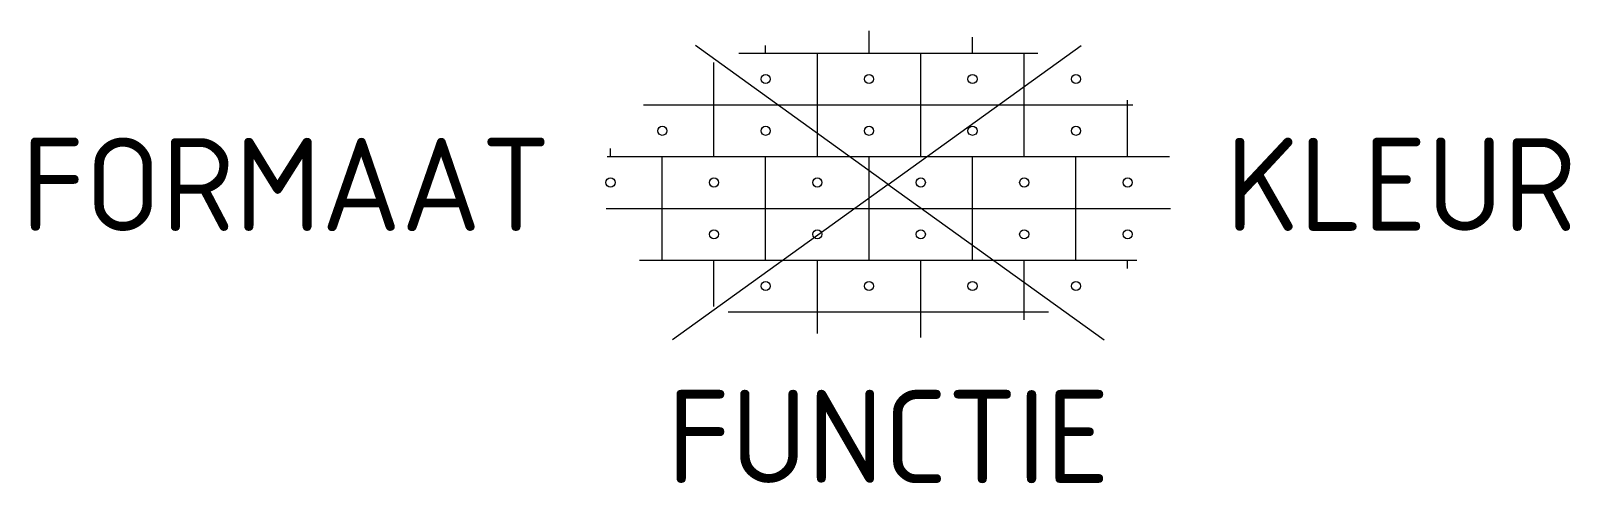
# Model space of a CAD drawing. Header units: metres. Extents: x -16.6 to 13.2, y -5.8 to 3.
import ezdxf
from ezdxf.enums import TextEntityAlignment as Align

# ---------------------------------------------------------------- set-up
doc = ezdxf.new("R2010")
doc.units = ezdxf.units.M
doc.styles.add('NLCS-ISO', font='NLCS-ISO.ttf')

msp = doc.modelspace()

# ---------------------------------------------------------------- linework, layer by layer
for p, q in [((0, 0), (-3.728, 2.684)), ((-2.372, 2.536), (-2.372, 2.687)), ((-0.372, 2.536), (-0.372, 2.968)), ((0, 0), (3.728, 2.684)), ((1.628, 2.536), (1.628, 2.843)), ((-2.89, 2.536), (2.89, 2.536)), ((-1.372, 0.536), (-1.372, 2.536)), ((0.628, 0.536), (0.628, 2.536)), ((2.628, 0.536), (2.628, 2.536)), ((-3.372, 0.536), (-3.372, 2.357)), ((-4.732, 1.536), (4.732, 1.536)), ((4.628, 0.536), (4.628, 1.625)), ((-5.372, 0.536), (-5.372, 0.696)), ((-5.435, 0.536), (5.435, 0.536)), ((-4.372, -1.464), (-4.372, 0.536)), ((-2.372, -1.464), (-2.372, 0.536)), ((-0.372, -1.464), (-0.372, 0.536)), ((1.628, -1.464), (1.628, 0.536)), ((3.628, -1.464), (3.628, 0.536)), ((0, 0), (-4.172, -3.003)), ((0, 0), (4.172, -3.003)), ((-5.457, -0.464), (5.457, -0.464)), ((-4.809, -1.464), (4.809, -1.464)), ((-3.372, -2.357), (-3.372, -1.464)), ((-1.372, -2.882), (-1.372, -1.464)), ((0.628, -2.956), (0.628, -1.464)), ((2.628, -2.617), (2.628, -1.464)), ((4.628, -1.625), (4.628, -1.464)), ((-3.095, -2.464), (3.095, -2.464))]:
    msp.add_line(p, q)
for centre in [(-2.372, 2.036), (-0.372, 2.036), (1.628, 2.036), (3.628, 2.036), (-4.372, 1.036), (-2.372, 1.036), (-0.372, 1.036), (1.628, 1.036), (3.628, 1.036), (-5.372, 0.036), (-3.372, 0.036), (-1.372, 0.036), (0.628, 0.036), (2.628, 0.036), (4.628, 0.036), (-3.372, -0.964), (-1.372, -0.964), (0.628, -0.964), (2.628, -0.964), (4.628, -0.964), (-2.372, -1.964), (-0.372, -1.964), (1.628, -1.964), (3.628, -1.964)]:
    msp.add_circle(centre, 0.0881)

# ---------------------------------------------------------------- texts
at = {"style": 'NLCS-ISO'}
msp.add_attdef('FORMAAT', text='KF', height=1.8, dxfattribs=at).set_placement((-6.525, 0), align=Align.MIDDLE_RIGHT)
msp.add_attdef('KLEUR', text='RD', height=1.8, dxfattribs=at).set_placement((6.525, 0), align=Align.MIDDLE_LEFT)
at = {"style": 'NLCS-ISO', "flags": 1}
msp.add_attdef('FUNCTIE', text='', height=1.8, dxfattribs=at).set_placement((0, -3.975), align=Align.TOP_CENTER)

doc.saveas('drawing.dxf')
